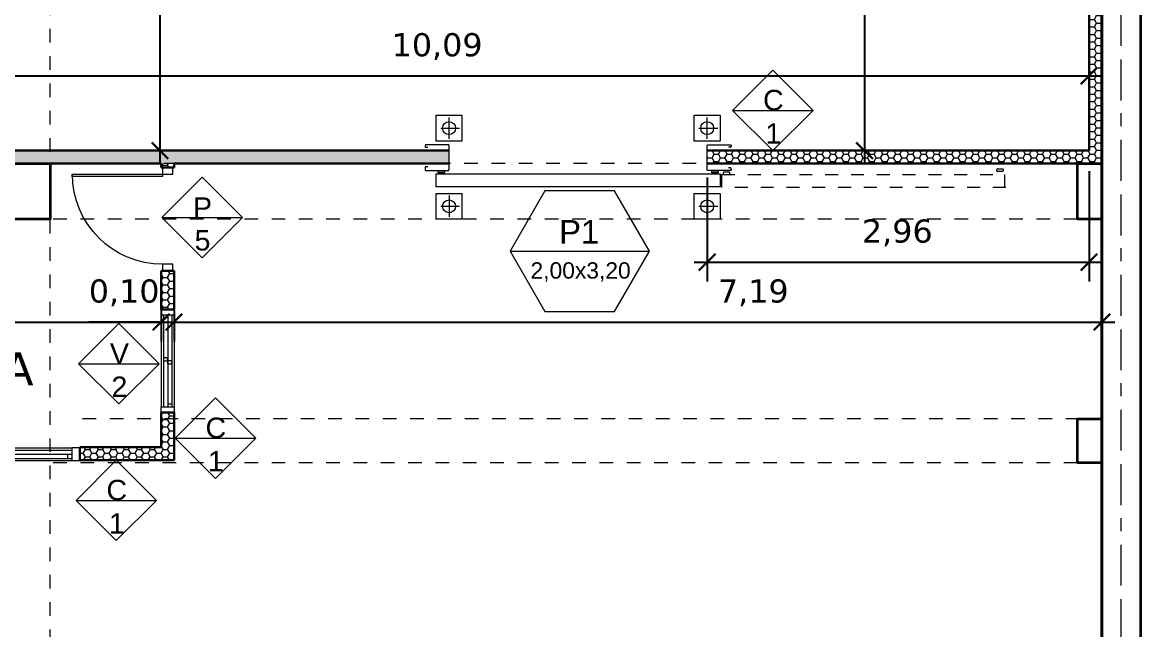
# Model space of a CAD drawing. Header units: metres. Extents: x -16.9 to 45.1, y -12.2 to 64.8.
# Drawn here: x 0.5 to 9.17, y 7.29 to 12.01 of the extents above; entities that cross this region are included whole.
import ezdxf

# ---------------------------------------------------------------- set-up
doc = ezdxf.new("R2010")
doc.units = ezdxf.units.M
doc.header["$LTSCALE"] = 0.508
doc.header["$PDMODE"] = 1
doc.header["$PDSIZE"] = -2
for name, pattern in [('STYLE_01', [0.41664, 0.20828, -0.20836]), ('STYLE_07', [1.875, 0.625, -0.20828, 0.625, -0.20836, 0.06943, -0.13893]), ('STYLE_11', [0.073819, 0.049213, -0.024606])]:
    doc.linetypes.add(name, pattern=pattern)
doc.layers.get('0').update_dxf_attribs({"lineweight": 18})
for name, color, linetype, lineweight in [('CARPINTERIA', 7, 'Continuous', 13), ('columnas HA', 7, 'Continuous', 35), ('Dimension', 7, 'Continuous', 5), ('Muro cont', 7, 'Continuous', 5), ('Muros', 7, 'Continuous', 35), ('None', 7, 'Continuous', 5), ('panel nuevo', 7, 'Continuous', 30), ('riel', 7, 'Continuous', 20), ('TEXTO', 7, 'Continuous', 18), ('TEXTOTERMINACIONES', 7, 'Continuous', 20)]:
    doc.layers.add(name, color=color, linetype=linetype, lineweight=lineweight)
doc.styles.add('Arial', font='arial.ttf')
doc.styles.add('Verdana', font='verdana.ttf')
doc.dimstyles.new('personal', dxfattribs={"dimtxt": 0.227376, "dimasz": 0.179989, "dimexe": 0.15, "dimexo": 0.159, "dimgap": 0.001, "dimtad": 1, "dimzin": 3, "dimtxsty": 'Arial', "dimblk": 'VW_SLASH', "dimcen": 0, "dimdle": 0.001, "dimazin": 0, "dimtfac": 0.8, "dimtix": 1, "dimtmove": 0, "dimatfit": 0, "dimldrblk": 'VW_CONCAVEFILLED', "dimfxl": 0, "dimfrac": 2, "dimtolj": 1, "dimtzin": 3, "dimarcsym": 0})
pattern_1 = [(0, (0.94279, 11.969912), (0.05022949, 0.029), [0.03348633, -0.06697266]), (120, (0.94279, 11.969912), (-0.05022949, 0.02900001), [0.03348633, -0.06697266]), (60, (0.976275, 12.027912), (6e-09, 0.05800002), [0.03348633, -0.06697266])]

# ---------------------------------------------------------------- blocks, each defined once
blk = doc.blocks.new('*D30')
at = {"layer": 'Defpoints', "color": 0, "lineweight": 0, "transparency": 16777216}
for p in [(0.72, 14.4084), (1.57, 14.4084), (1.75, 11.01)]:
    blk.add_point(p, dxfattribs=at)
at = {"layer": 'Dimension', "color": 0, "lineweight": -2, "transparency": 16777216}
for p, q in [((1.57, 14.5084), (1.57, 14.4084)), ((0.879, 14.4084), (1.72, 14.4084)), ((1.57, 14.4084), (1.57, 11.01)), ((1.591, 11.01), (1.42, 11.01)), ((1.57, 11.01), (1.57, 10.91))]:
    blk.add_line(p, q, dxfattribs=at)
at = {"layer": 'panel nuevo', "color": 0, "transparency": 16777216}
for points in [[(1.5064, 14.4721), (1.6336, 14.3448)], [(1.6336, 10.9464), (1.5064, 11.0736)]]:
    blk.add_lwpolyline(points, dxfattribs=at)
at = {"layer": 'Dimension', "color": 0, "transparency": 16777216, "insert": (1.2057, 12.3888), "char_height": 0.20505, "attachment_point": 1, "rotation": 90, "line_spacing_factor": 1.003239, "style": 'Verdana'}
blk.add_mtext('3,40', dxfattribs=at)
blk = doc.blocks.new('VW_CONCAVEFILLED')
at = {"linetype": 'ByBlock', "lineweight": 0}
blk.add_hatch(color=0, dxfattribs=at).paths.add_polyline_path([(-1.111, 0.298), (-1.079, 0.28), (-1.046, 0.263), (-1.013, 0.247), (-0.98, 0.231), (-0.947, 0.216), (-0.914, 0.201), (-0.88, 0.187), (-0.847, 0.173), (-0.813, 0.16), (-0.779, 0.147), (-0.745, 0.135), (-0.711, 0.123), (-0.677, 0.112), (-0.643, 0.101), (-0.608, 0.091), (-0.574, 0.082), (-0.539, 0.073), (-0.504, 0.064), (-0.469, 0.056), (-0.434, 0.049), (-0.398, 0.042), (-0.363, 0.035), (-0.327, 0.029), (-0.291, 0.024), (-0.255, 0.019), (-0.219, 0.015), (-0.183, 0.011), (-0.147, 0.008), (-0.11, 0.005), (-0.074, 0.003), (-0.037, 0.001), (0, 0), (-0.037, -0.001), (-0.074, -0.003), (-0.11, -0.005), (-0.147, -0.008), (-0.183, -0.011), (-0.219, -0.015), (-0.255, -0.019), (-0.291, -0.024), (-0.327, -0.029), (-0.363, -0.035), (-0.398, -0.042), (-0.434, -0.049), (-0.469, -0.056), (-0.504, -0.064), (-0.539, -0.073), (-0.574, -0.082), (-0.608, -0.091), (-0.643, -0.101), (-0.677, -0.112), (-0.711, -0.123), (-0.745, -0.135), (-0.779, -0.147), (-0.813, -0.16), (-0.847, -0.173), (-0.88, -0.187), (-0.914, -0.201), (-0.947, -0.216), (-0.98, -0.231), (-1.013, -0.247), (-1.046, -0.263), (-1.079, -0.28), (-1.111, -0.298), (-1.097, -0.282), (-1.085, -0.267), (-1.072, -0.25), (-1.061, -0.233), (-1.051, -0.215), (-1.041, -0.197), (-1.032, -0.179), (-1.024, -0.16), (-1.017, -0.141), (-1.011, -0.121), (-1.006, -0.101), (-1.001, -0.081), (-0.998, -0.061), (-0.996, -0.041), (-0.994, -0.02), (-0.994, 0), (-0.994, 0.02), (-0.996, 0.041), (-0.998, 0.061), (-1.001, 0.081), (-1.006, 0.101), (-1.011, 0.121), (-1.017, 0.141), (-1.024, 0.16), (-1.032, 0.179), (-1.041, 0.197), (-1.051, 0.215), (-1.061, 0.233), (-1.072, 0.25), (-1.085, 0.267), (-1.097, 0.282)])
at = {"layer": 'panel nuevo', "color": 0}
blk.add_lwpolyline([(-1.111, 0.298), (-1.079, 0.28), (-1.046, 0.263), (-1.013, 0.247), (-0.98, 0.231), (-0.947, 0.216), (-0.914, 0.201), (-0.88, 0.187), (-0.847, 0.173), (-0.813, 0.16), (-0.779, 0.147), (-0.745, 0.135), (-0.711, 0.123), (-0.677, 0.112), (-0.643, 0.101), (-0.608, 0.091), (-0.574, 0.082), (-0.539, 0.073), (-0.504, 0.064), (-0.469, 0.056), (-0.434, 0.049), (-0.398, 0.042), (-0.363, 0.035), (-0.327, 0.029), (-0.291, 0.024), (-0.255, 0.019), (-0.219, 0.015), (-0.183, 0.011), (-0.147, 0.008), (-0.11, 0.005), (-0.074, 0.003), (-0.037, 0.001), (0, 0), (-0.037, -0.001), (-0.074, -0.003), (-0.11, -0.005), (-0.147, -0.008), (-0.183, -0.011), (-0.219, -0.015), (-0.255, -0.019), (-0.291, -0.024), (-0.327, -0.029), (-0.363, -0.035), (-0.398, -0.042), (-0.434, -0.049), (-0.469, -0.056), (-0.504, -0.064), (-0.539, -0.073), (-0.574, -0.082), (-0.608, -0.091), (-0.643, -0.101), (-0.677, -0.112), (-0.711, -0.123), (-0.745, -0.135), (-0.779, -0.147), (-0.813, -0.16), (-0.847, -0.173), (-0.88, -0.187), (-0.914, -0.201), (-0.947, -0.216), (-0.98, -0.231), (-1.013, -0.247), (-1.046, -0.263), (-1.079, -0.28), (-1.111, -0.298), (-1.097, -0.282), (-1.085, -0.267), (-1.072, -0.25), (-1.061, -0.233), (-1.051, -0.215), (-1.041, -0.197), (-1.032, -0.179), (-1.024, -0.16), (-1.017, -0.141), (-1.011, -0.121), (-1.006, -0.101), (-1.001, -0.081), (-0.998, -0.061), (-0.996, -0.041), (-0.994, -0.02), (-0.994, 0), (-0.994, 0.02), (-0.996, 0.041), (-0.998, 0.061), (-1.001, 0.081), (-1.006, 0.101), (-1.011, 0.121), (-1.017, 0.141), (-1.024, 0.16), (-1.032, 0.179), (-1.041, 0.197), (-1.051, 0.215), (-1.061, 0.233), (-1.072, 0.25), (-1.085, 0.267), (-1.097, 0.282)], close=True, dxfattribs=at)
blk = doc.blocks.new('VW_SLASH')
at = {"color": 0, "linetype": 'ByBlock', "lineweight": -2}
blk.add_line((0, 0), (-1, 0), dxfattribs=at)
at = {"layer": 'panel nuevo', "color": 0}
blk.add_lwpolyline([(0.354, 0.354), (-0.354, -0.354)], dxfattribs=at)
blk = doc.blocks.new('*D187')
at = {"layer": 'Defpoints', "color": 0, "lineweight": 0, "transparency": 16777216}
for p in [(6.56, 22.92), (7.03, 22.92), (7.48, 11.01)]:
    blk.add_point(p, dxfattribs=at)
at = {"layer": 'Dimension', "color": 0, "lineweight": -2, "transparency": 16777216}
for p, q in [((7.03, 23.02), (7.03, 22.92)), ((6.719, 22.92), (7.18, 22.92)), ((7.03, 22.92), (7.03, 11.01)), ((7.321, 11.01), (6.88, 11.01)), ((7.03, 11.01), (7.03, 10.91))]:
    blk.add_line(p, q, dxfattribs=at)
at = {"layer": 'panel nuevo', "color": 0, "transparency": 16777216}
for points in [[(6.9664, 22.9836), (7.0936, 22.8564)], [(7.0936, 10.9464), (6.9664, 11.0736)]]:
    blk.add_lwpolyline(points, dxfattribs=at)
at = {"layer": 'Dimension', "color": 0, "transparency": 16777216, "insert": (6.6987, 16.6061), "char_height": 0.17942, "attachment_point": 1, "rotation": 90, "line_spacing_factor": 1.003239, "style": 'Verdana'}
blk.add_mtext('11,91', dxfattribs=at)
blk = doc.blocks.new('*D196')
at = {"layer": 'Defpoints', "color": 0, "lineweight": 0, "transparency": 16777216}
for p in [(1.58, 9.9287), (1.68, 9.9287), (1.58, 9.68)]:
    blk.add_point(p, dxfattribs=at)
at = {"layer": 'Dimension', "color": 0, "lineweight": -2, "transparency": 16777216}
for p, q in [((1.58, 9.7697), (1.58, 9.53)), ((1.68, 9.7697), (1.68, 9.53)), ((1.58, 9.68), (1.0192, 9.68)), ((1.48, 9.68), (1.58, 9.68)), ((1.58, 9.68), (1.68, 9.68)), ((1.68, 9.68), (1.78, 9.68))]:
    blk.add_line(p, q, dxfattribs=at)
at = {"layer": 'panel nuevo', "color": 0, "transparency": 16777216}
for points in [[(1.5164, 9.6164), (1.6436, 9.7436)], [(1.7436, 9.7436), (1.6164, 9.6164)]]:
    blk.add_lwpolyline(points, dxfattribs=at)
at = {"layer": 'Dimension', "color": 0, "transparency": 16777216, "insert": (1.0192, 10.0113), "char_height": 0.17942, "attachment_point": 1, "line_spacing_factor": 1.003239, "style": 'Verdana'}
blk.add_mtext('0,10', dxfattribs=at)
blk = doc.blocks.new('*D197')
at = {"layer": 'Defpoints', "color": 0, "lineweight": 0, "transparency": 16777216}
for p in [(1.68, 9.9287), (1.68, 9.68), (8.87, 9.42)]:
    blk.add_point(p, dxfattribs=at)
at = {"layer": 'Dimension', "color": 0, "lineweight": -2, "transparency": 16777216}
for p, q in [((8.87, 9.579), (8.87, 9.83)), ((1.68, 9.7697), (1.68, 9.53)), ((1.58, 9.68), (1.68, 9.68)), ((1.68, 9.68), (8.87, 9.68)), ((8.87, 9.68), (8.97, 9.68))]:
    blk.add_line(p, q, dxfattribs=at)
at = {"layer": 'panel nuevo', "color": 0, "transparency": 16777216}
for points in [[(1.6164, 9.6164), (1.7436, 9.7436)], [(8.9336, 9.7436), (8.8064, 9.6164)]]:
    blk.add_lwpolyline(points, dxfattribs=at)
at = {"layer": 'Dimension', "color": 0, "transparency": 16777216, "insert": (5.8946, 10.0113), "char_height": 0.17942, "attachment_point": 1, "line_spacing_factor": 1.003239, "style": 'Verdana'}
blk.add_mtext('7,19', dxfattribs=at)
blk = doc.blocks.new('VE80')
at = {"layer": 'CARPINTERIA', "color": 0}
for p, q in [((-0.3545, 0.05), (0.3566, 0.05)), ((-0.3545, 0.0325), (0.3566, 0.0325)), ((-0.3322, -0.0008), (-0.3322, 0.0325)), ((0.3325, 0.0008), (0.3325, -0.0325)), ((-0.3545, -0.0008), (0.3566, -0.0008)), ((-0.3545, -0.0328), (0.3563, -0.0328)), ((-0.3545, -0.05), (0.3566, -0.05))]:
    blk.add_line(p, q, dxfattribs=at)
at = {"layer": 'CARPINTERIA', "color": 0, "flags": 128}
for points in [[(-0.3545, 0.05), (-0.3989, 0.05), (-0.3989, -0.05), (-0.3545, -0.05)], [(-0.0221, 0.0328), (0.0001, 0.0328), (0.0001, 0), (-0.0221, 0)], [(0.0001, 0), (0.0223, 0), (0.0223, -0.0328), (0.0001, -0.0328)], [(0.4011, 0.05), (0.3566, 0.05), (0.3566, -0.05), (0.4011, -0.05)]]:
    blk.add_lwpolyline(points, close=True, dxfattribs=at)
blk = doc.blocks.new('P 0.80 (0.10)')
at = {"layer": 'CARPINTERIA', "color": 0, "flags": 128}
for points in [[(-0.33, 0.739), (-0.35, 0.739), (-0.35, 0.04), (-0.33, 0.04)], [(-0.4, 0.0395), (-0.35, 0.0395), (-0.35, -0.0405), (-0.4, -0.0405)], [(0.35, 0.0395), (0.4, 0.0395), (0.4, -0.0405), (0.35, -0.0405)]]:
    blk.add_lwpolyline(points, close=True, dxfattribs=at)
at = {"layer": 'CARPINTERIA', "color": 0}
blk.add_arc((-0.35, 0.038), 0.7, 0, 90, dxfattribs=at)
blk = doc.blocks.new('V 1.50')
at = {"layer": 'CARPINTERIA', "color": 0}
for p, q in [((-0.6861, 0.0291), (0.6889, 0.0291)), ((-0.6852, 0.0466), (0.6889, 0.0466)), ((-0.6549, -0.0042), (-0.6549, 0.0291)), ((-0.6861, -0.0042), (0.6889, -0.0042)), ((-0.6861, -0.0362), (0.6889, -0.0362)), ((-0.6852, -0.0534), (0.6889, -0.0534)), ((0.6549, -0.0026), (0.6549, -0.0359))]:
    blk.add_line(p, q, dxfattribs=at)
at = {"layer": 'CARPINTERIA', "color": 0, "flags": 128}
for points in [[(-0.6861, 0.0466), (-0.7486, 0.0466), (-0.7486, -0.0534), (-0.6861, -0.0534)], [(-0.0313, 0.0294), (0, 0.0294), (0, -0.0034), (-0.0313, -0.0034)], [(0.7514, 0.0466), (0.6889, 0.0466), (0.6889, -0.0534), (0.7514, -0.0534)], [(0, -0.0034), (0.0313, -0.0034), (0.0313, -0.0362), (0, -0.0362)]]:
    blk.add_lwpolyline(points, close=True, dxfattribs=at)
blk = doc.blocks.new('*D203')
at = {"layer": 'Defpoints', "color": 0, "lineweight": 0, "transparency": 16777216}
for p in [(8.77, 11.86), (-1.32, 11.59), (-1.32, 11.01)]:
    blk.add_point(p, dxfattribs=at)
at = {"layer": 'Dimension', "color": 0, "lineweight": -2, "transparency": 16777216}
for p, q in [((-1.32, 11.169), (-1.32, 11.74)), ((8.77, 11.701), (8.77, 11.44)), ((-1.42, 11.59), (-1.32, 11.59)), ((-1.32, 11.59), (8.77, 11.59)), ((8.77, 11.59), (8.87, 11.59))]:
    blk.add_line(p, q, dxfattribs=at)
at = {"layer": 'panel nuevo', "color": 0, "transparency": 16777216}
for points in [[(-1.3836, 11.5264), (-1.2564, 11.6536)], [(8.8336, 11.6536), (8.7064, 11.5264)]]:
    blk.add_lwpolyline(points, dxfattribs=at)
at = {"layer": 'Dimension', "color": 0, "transparency": 16777216, "insert": (3.3661, 11.9213), "char_height": 0.17942, "attachment_point": 1, "line_spacing_factor": 1.003239, "style": 'Verdana'}
blk.add_mtext('10,09', dxfattribs=at)
blk = doc.blocks.new('*D204')
at = {"layer": 'Defpoints', "color": 0, "lineweight": 0, "transparency": 16777216}
for p in [(-1.32, 10.415), (1.58, 9.795), (-1.32, 9.68)]:
    blk.add_point(p, dxfattribs=at)
at = {"layer": 'Dimension', "color": 0, "lineweight": -2, "transparency": 16777216}
for p, q in [((-1.32, 10.256), (-1.32, 9.53)), ((-1.42, 9.68), (-1.32, 9.68)), ((-1.32, 9.68), (1.58, 9.68)), ((1.58, 9.68), (1.68, 9.68)), ((1.58, 9.636), (1.58, 9.53))]:
    blk.add_line(p, q, dxfattribs=at)
at = {"layer": 'panel nuevo', "color": 0, "transparency": 16777216}
for points in [[(-1.3836, 9.6164), (-1.2564, 9.7436)], [(1.6436, 9.7436), (1.5164, 9.6164)]]:
    blk.add_lwpolyline(points, dxfattribs=at)
at = {"layer": 'Dimension', "color": 0, "transparency": 16777216, "insert": (-0.1504, 10.0113), "char_height": 0.17942, "attachment_point": 1, "line_spacing_factor": 1.003239, "style": 'Verdana'}
blk.add_mtext('2,90', dxfattribs=at)
blk = doc.blocks.new('Group-38')
at = {"color": 0, "linetype": 'STYLE_11', "lineweight": 18}
for p, q in [((5.936, 10.8393), (5.936, 10.8304)), ((5.981, 10.8442), (5.941, 10.8443)), ((5.986, 10.8303), (5.986, 10.8392)), ((8.0559, 10.8541), (8.0559, 10.863)), ((8.0609, 10.868), (8.1009, 10.868)), ((8.1009, 10.8491), (8.0609, 10.8491)), ((8.1059, 10.863), (8.1059, 10.8541)), ((5.9257, 10.7253), (5.9258, 10.8254)), ((5.9258, 10.8254), (8.1258, 10.8254)), ((5.941, 10.8254), (5.981, 10.8253)), ((8.1159, 10.8241), (8.1158, 10.724)), ((8.1257, 10.7253), (5.9257, 10.7253))]:
    blk.add_line(p, q, dxfattribs=at)
for centre, start, end in [((5.941, 10.8393), 89.95007, 179.95007), ((5.981, 10.8392), 359.95007, 89.95007), ((8.0609, 10.863), 89.95007, 179.95007), ((8.0609, 10.8541), 179.95007, 269.95007), ((8.1009, 10.863), 359.95007, 89.95007), ((8.1009, 10.8541), 269.95007, 359.95007), ((5.941, 10.8304), 179.95007, 269.95007), ((5.981, 10.8303), 269.95007, 359.95007)]:
    blk.add_arc(centre, 0.005, start, end, dxfattribs=at)
at = {"layer": 'CARPINTERIA', "color": 0, "linetype": 'Continuous'}
for p, q in [((3.6256, 11.0507), (3.6256, 11.0407)), ((5.9964, 11.0507), (5.9964, 11.0407)), ((5.9964, 10.861), (5.9964, 10.871))]:
    blk.add_line(p, q, dxfattribs=at)
at = {"layer": 'CARPINTERIA', "color": 0}
for p, q in [((3.6306, 11.0357), (3.6456, 11.0357)), ((5.9914, 11.0357), (5.9764, 11.0357)), ((3.6257, 10.8807), (3.6257, 10.8607)), ((3.6457, 10.8857), (3.6307, 10.8857)), ((5.9914, 10.876), (5.9764, 10.8759))]:
    blk.add_line(p, q, dxfattribs=at)
at = {"layer": 'CARPINTERIA', "color": 0, "flags": 128}
for points in [[(3.6307, 11.0558), (3.6306, 11.0558), (3.6305, 11.0558), (3.6304, 11.0558), (3.6302, 11.0558), (3.6301, 11.0558), (3.63, 11.0557), (3.6299, 11.0557), (3.6297, 11.0557), (3.6296, 11.0556), (3.6295, 11.0556), (3.6294, 11.0556), (3.6293, 11.0555), (3.6292, 11.0555), (3.629, 11.0554), (3.6289, 11.0554), (3.6288, 11.0553), (3.6287, 11.0552), (3.6286, 11.0552), (3.6285, 11.0551), (3.6284, 11.055), (3.6283, 11.0549), (3.6281, 11.0549), (3.628, 11.0548), (3.6279, 11.0547), (3.6278, 11.0546), (3.6277, 11.0545), (3.6276, 11.0544), (3.6275, 11.0543), (3.6275, 11.0542), (3.6274, 11.0541), (3.6273, 11.054), (3.6272, 11.0539), (3.6271, 11.0537), (3.627, 11.0536), (3.6269, 11.0535), (3.6269, 11.0534), (3.6268, 11.0532), (3.6267, 11.0531), (3.6266, 11.053), (3.6266, 11.0528), (3.6265, 11.0527), (3.6264, 11.0526), (3.6264, 11.0524), (3.6263, 11.0523), (3.6263, 11.0521), (3.6262, 11.052), (3.6261, 11.0518), (3.6261, 11.0517), (3.6261, 11.0515), (3.626, 11.0514), (3.626, 11.0512), (3.6259, 11.0511), (3.6259, 11.0509), (3.6259, 11.0508), (3.6258, 11.0506), (3.6258, 11.0504), (3.6258, 11.0503), (3.6258, 11.0501), (3.6258, 11.05), (3.6257, 11.0498), (3.6257, 11.0496), (3.6257, 11.0495), (3.6257, 11.0493), (3.6257, 11.0491)], [(3.6257, 10.8625), (3.6257, 10.8623), (3.6257, 10.8621), (3.6257, 10.862), (3.6257, 10.8618), (3.6258, 10.8617), (3.6258, 10.8615), (3.6258, 10.8613), (3.6258, 10.8612), (3.6258, 10.861), (3.6259, 10.8609), (3.6259, 10.8607), (3.6259, 10.8605), (3.626, 10.8604), (3.626, 10.8602), (3.6261, 10.8601), (3.6261, 10.8599), (3.6261, 10.8598), (3.6262, 10.8596), (3.6263, 10.8595), (3.6263, 10.8593), (3.6264, 10.8592), (3.6264, 10.859), (3.6265, 10.8589), (3.6266, 10.8588), (3.6266, 10.8586), (3.6267, 10.8585), (3.6268, 10.8584), (3.6269, 10.8582), (3.6269, 10.8581), (3.627, 10.858), (3.6271, 10.8579), (3.6272, 10.8578), (3.6273, 10.8576), (3.6274, 10.8575), (3.6275, 10.8574), (3.6275, 10.8573), (3.6276, 10.8572), (3.6277, 10.8571), (3.6278, 10.857), (3.6279, 10.8569), (3.628, 10.8568), (3.6281, 10.8568), (3.6283, 10.8567), (3.6284, 10.8566), (3.6285, 10.8565), (3.6286, 10.8564), (3.6287, 10.8564), (3.6288, 10.8563), (3.6289, 10.8563), (3.629, 10.8562), (3.6292, 10.8561), (3.6293, 10.8561), (3.6294, 10.856), (3.6295, 10.856), (3.6296, 10.856), (3.6297, 10.8559), (3.6299, 10.8559), (3.63, 10.8559), (3.6301, 10.8559), (3.6302, 10.8558), (3.6304, 10.8558), (3.6305, 10.8558), (3.6306, 10.8558), (3.6307, 10.8558), (3.8057, 10.8558), (3.8058, 10.8558), (3.8059, 10.8558), (3.806, 10.8558), (3.8061, 10.8558), (3.8063, 10.8559), (3.8064, 10.8559), (3.8065, 10.8559), (3.8066, 10.8559), (3.8068, 10.856), (3.8069, 10.856), (3.807, 10.856), (3.8071, 10.8561), (3.8072, 10.8561), (3.8073, 10.8562), (3.8075, 10.8563), (3.8076, 10.8563), (3.8077, 10.8564), (3.8078, 10.8564), (3.8079, 10.8565), (3.808, 10.8566), (3.8081, 10.8567), (3.8082, 10.8568), (3.8083, 10.8568), (3.8084, 10.8569), (3.8085, 10.857), (3.8086, 10.8571), (3.8087, 10.8572), (3.8088, 10.8573), (3.8089, 10.8574), (3.809, 10.8575), (3.8091, 10.8576), (3.8092, 10.8578), (3.8093, 10.8579), (3.8094, 10.858), (3.8094, 10.8581), (3.8095, 10.8582), (3.8096, 10.8584), (3.8097, 10.8585), (3.8097, 10.8586), (3.8098, 10.8588), (3.8099, 10.8589), (3.8099, 10.859), (3.81, 10.8592), (3.8101, 10.8593), (3.8101, 10.8595), (3.8102, 10.8596), (3.8102, 10.8598), (3.8103, 10.8599), (3.8103, 10.8601), (3.8104, 10.8602), (3.8104, 10.8604), (3.8104, 10.8605), (3.8105, 10.8607), (3.8105, 10.8609), (3.8105, 10.861), (3.8106, 10.8612), (3.8106, 10.8613), (3.8106, 10.8615), (3.8106, 10.8617), (3.8106, 10.8618), (3.8106, 10.862), (3.8107, 10.8621), (3.8107, 10.8623), (3.8107, 10.8625), (3.8107, 11.0491), (3.8107, 11.0493), (3.8107, 11.0495), (3.8106, 11.0496), (3.8106, 11.0498), (3.8106, 11.05), (3.8106, 11.0501), (3.8106, 11.0503), (3.8106, 11.0504), (3.8105, 11.0506), (3.8105, 11.0508), (3.8105, 11.0509), (3.8104, 11.0511), (3.8104, 11.0512), (3.8104, 11.0514), (3.8103, 11.0515), (3.8103, 11.0517), (3.8102, 11.0518), (3.8102, 11.052), (3.8101, 11.0521), (3.8101, 11.0523), (3.81, 11.0524), (3.8099, 11.0526), (3.8099, 11.0527), (3.8098, 11.0528), (3.8097, 11.053), (3.8097, 11.0531), (3.8096, 11.0532), (3.8095, 11.0534), (3.8094, 11.0535), (3.8094, 11.0536), (3.8093, 11.0537), (3.8092, 11.0539), (3.8091, 11.054), (3.809, 11.0541), (3.8089, 11.0542), (3.8088, 11.0543), (3.8087, 11.0544), (3.8086, 11.0545), (3.8085, 11.0546), (3.8084, 11.0547), (3.8083, 11.0548), (3.8082, 11.0549), (3.8081, 11.0549), (3.808, 11.055), (3.8079, 11.0551), (3.8078, 11.0552), (3.8077, 11.0552), (3.8076, 11.0553), (3.8075, 11.0554), (3.8073, 11.0554), (3.8072, 11.0555), (3.8071, 11.0555), (3.807, 11.0556), (3.8069, 11.0556), (3.8068, 11.0556), (3.8066, 11.0557), (3.8065, 11.0557), (3.8064, 11.0557), (3.8063, 11.0558), (3.8061, 11.0558), (3.806, 11.0558), (3.8059, 11.0558), (3.8058, 11.0558), (3.8057, 11.0558), (3.6307, 11.0558)], [(5.9963, 10.8625), (5.9963, 10.8623), (5.9963, 10.8621), (5.9963, 10.862), (5.9963, 10.8618), (5.9963, 10.8617), (5.9962, 10.8615), (5.9962, 10.8613), (5.9962, 10.8612), (5.9962, 10.861), (5.9961, 10.8609), (5.9961, 10.8607), (5.9961, 10.8605), (5.996, 10.8604), (5.996, 10.8602), (5.996, 10.8601), (5.9959, 10.8599), (5.9959, 10.8598), (5.9958, 10.8596), (5.9958, 10.8595), (5.9957, 10.8593), (5.9956, 10.8592), (5.9956, 10.859), (5.9955, 10.8589), (5.9955, 10.8588), (5.9954, 10.8586), (5.9953, 10.8585), (5.9952, 10.8584), (5.9952, 10.8582), (5.9951, 10.8581), (5.995, 10.858), (5.9949, 10.8579), (5.9948, 10.8578), (5.9947, 10.8576), (5.9947, 10.8575), (5.9946, 10.8574), (5.9945, 10.8573), (5.9944, 10.8572), (5.9943, 10.8571), (5.9942, 10.857), (5.9941, 10.8569), (5.994, 10.8568), (5.9939, 10.8568), (5.9938, 10.8567), (5.9936, 10.8566), (5.9935, 10.8565), (5.9934, 10.8564), (5.9933, 10.8564), (5.9932, 10.8563), (5.9931, 10.8563), (5.993, 10.8562), (5.9929, 10.8561), (5.9927, 10.8561), (5.9926, 10.856), (5.9925, 10.856), (5.9924, 10.856), (5.9923, 10.8559), (5.9921, 10.8559), (5.992, 10.8559), (5.9919, 10.8559), (5.9918, 10.8558), (5.9917, 10.8558), (5.9915, 10.8558), (5.9914, 10.8558), (5.9913, 10.8558), (5.8164, 10.8558), (5.8162, 10.8558), (5.8161, 10.8558), (5.816, 10.8558), (5.8159, 10.8558), (5.8157, 10.8559), (5.8156, 10.8559), (5.8155, 10.8559), (5.8154, 10.8559), (5.8153, 10.856), (5.8151, 10.856), (5.815, 10.856), (5.8149, 10.8561), (5.8148, 10.8561), (5.8147, 10.8562), (5.8146, 10.8563), (5.8144, 10.8563), (5.8143, 10.8564), (5.8142, 10.8564), (5.8141, 10.8565), (5.814, 10.8566), (5.8139, 10.8567), (5.8138, 10.8568), (5.8137, 10.8568), (5.8136, 10.8569), (5.8135, 10.857), (5.8134, 10.8571), (5.8133, 10.8572), (5.8132, 10.8573), (5.8131, 10.8574), (5.813, 10.8575), (5.8129, 10.8576), (5.8128, 10.8578), (5.8127, 10.8579), (5.8126, 10.858), (5.8126, 10.8581), (5.8125, 10.8582), (5.8124, 10.8584), (5.8123, 10.8585), (5.8123, 10.8586), (5.8122, 10.8588), (5.8121, 10.8589), (5.8121, 10.859), (5.812, 10.8592), (5.8119, 10.8593), (5.8119, 10.8595), (5.8118, 10.8596), (5.8118, 10.8598), (5.8117, 10.8599), (5.8117, 10.8601), (5.8116, 10.8602), (5.8116, 10.8604), (5.8116, 10.8605), (5.8115, 10.8607), (5.8115, 10.8609), (5.8115, 10.861), (5.8114, 10.8612), (5.8114, 10.8613), (5.8114, 10.8615), (5.8114, 10.8617), (5.8114, 10.8618), (5.8114, 10.862), (5.8114, 10.8621), (5.8114, 10.8623), (5.8114, 10.8625), (5.8114, 11.0491), (5.8114, 11.0493), (5.8114, 11.0495), (5.8114, 11.0496), (5.8114, 11.0498), (5.8114, 11.05), (5.8114, 11.0501), (5.8114, 11.0503), (5.8114, 11.0504), (5.8115, 11.0506), (5.8115, 11.0508), (5.8115, 11.0509), (5.8116, 11.0511), (5.8116, 11.0512), (5.8116, 11.0514), (5.8117, 11.0515), (5.8117, 11.0517), (5.8118, 11.0518), (5.8118, 11.052), (5.8119, 11.0521), (5.8119, 11.0523), (5.812, 11.0524), (5.8121, 11.0526), (5.8121, 11.0527), (5.8122, 11.0528), (5.8123, 11.053), (5.8123, 11.0531), (5.8124, 11.0532), (5.8125, 11.0534), (5.8126, 11.0535), (5.8126, 11.0536), (5.8127, 11.0537), (5.8128, 11.0539), (5.8129, 11.054), (5.813, 11.0541), (5.8131, 11.0542), (5.8132, 11.0543), (5.8133, 11.0544), (5.8134, 11.0545), (5.8135, 11.0546), (5.8136, 11.0547), (5.8137, 11.0548), (5.8138, 11.0549), (5.8139, 11.0549), (5.814, 11.055), (5.8141, 11.0551), (5.8142, 11.0552), (5.8143, 11.0552), (5.8144, 11.0553), (5.8146, 11.0554), (5.8147, 11.0554), (5.8148, 11.0555), (5.8149, 11.0555), (5.815, 11.0556), (5.8151, 11.0556), (5.8153, 11.0556), (5.8154, 11.0557), (5.8155, 11.0557), (5.8156, 11.0557), (5.8157, 11.0558), (5.8159, 11.0558), (5.816, 11.0558), (5.8161, 11.0558), (5.8162, 11.0558), (5.8164, 11.0558), (5.9913, 11.0558)], [(5.9913, 11.0558), (5.9914, 11.0558), (5.9915, 11.0558), (5.9917, 11.0558), (5.9918, 11.0558), (5.9919, 11.0558), (5.992, 11.0557), (5.9921, 11.0557), (5.9923, 11.0557), (5.9924, 11.0556), (5.9925, 11.0556), (5.9926, 11.0556), (5.9927, 11.0555), (5.9929, 11.0555), (5.993, 11.0554), (5.9931, 11.0554), (5.9932, 11.0553), (5.9933, 11.0552), (5.9934, 11.0552), (5.9935, 11.0551), (5.9936, 11.055), (5.9938, 11.0549), (5.9939, 11.0549), (5.994, 11.0548), (5.9941, 11.0547), (5.9942, 11.0546), (5.9943, 11.0545), (5.9944, 11.0544), (5.9945, 11.0543), (5.9946, 11.0542), (5.9947, 11.0541), (5.9947, 11.054), (5.9948, 11.0539), (5.9949, 11.0537), (5.995, 11.0536), (5.9951, 11.0535), (5.9952, 11.0534), (5.9952, 11.0532), (5.9953, 11.0531), (5.9954, 11.053), (5.9955, 11.0528), (5.9955, 11.0527), (5.9956, 11.0526), (5.9956, 11.0524), (5.9957, 11.0523), (5.9958, 11.0521), (5.9958, 11.052), (5.9959, 11.0518), (5.9959, 11.0517), (5.996, 11.0515), (5.996, 11.0514), (5.996, 11.0512), (5.9961, 11.0511), (5.9961, 11.0509), (5.9961, 11.0508), (5.9962, 11.0506), (5.9962, 11.0504), (5.9962, 11.0503), (5.9962, 11.0501), (5.9963, 11.05), (5.9963, 11.0498), (5.9963, 11.0496), (5.9963, 11.0495), (5.9963, 11.0493), (5.9963, 11.0491)]]:
    blk.add_lwpolyline(points, dxfattribs=at)
for points in [[(3.7258, 10.8493, -0.414214), (3.7308, 10.8543), (3.7708, 10.8543, -0.414214), (3.7758, 10.8493), (3.7758, 10.8429, -0.414214), (3.7708, 10.8379), (3.7308, 10.8379, -0.414214), (3.7258, 10.8429)], [(5.8462, 10.8493, -0.414214), (5.8512, 10.8543), (5.8912, 10.8543, -0.414214), (5.8962, 10.8493), (5.8962, 10.8429, -0.414214), (5.8912, 10.8379), (5.8512, 10.8379, -0.414214), (5.8462, 10.8429)]]:
    blk.add_lwpolyline(points, format="xyb", close=True, dxfattribs=at)
at = {"layer": 'CARPINTERIA', "color": 0}
blk.add_lwpolyline([(3.7114, 10.83), (5.9114, 10.83), (5.9114, 10.73), (3.7114, 10.73)], close=True, dxfattribs=at)
for centre, start, end in [((3.6306, 11.0407), 180.04993, 270.04993), ((5.9914, 11.0407), 269.95007, 359.95007), ((3.6307, 10.8807), 90.04993, 180.04993), ((5.9914, 10.871), 0.04993, 90.04993)]:
    blk.add_arc(centre, 0.005, start, end, dxfattribs=at)
blk = doc.blocks.new('Group-39')
at = {"layer": 'riel', "color": 0}
for p, q in [((3.811, 10.6615), (3.811, 10.4965)), ((3.7474, 10.5785), (3.8924, 10.5785))]:
    blk.add_line(p, q, dxfattribs=at)
blk.add_lwpolyline([(3.711, 10.6785), (3.911, 10.6785), (3.911, 10.4785), (3.711, 10.4785)], close=True, dxfattribs=at)
blk.add_circle((3.811, 10.5785), 0.05, dxfattribs=at)
blk = doc.blocks.new('Group-40')
at = {"layer": 'riel', "color": 0}
for p, q in [((5.811, 10.6615), (5.811, 10.4965)), ((5.7474, 10.5785), (5.8924, 10.5785))]:
    blk.add_line(p, q, dxfattribs=at)
blk.add_lwpolyline([(5.711, 10.6785), (5.911, 10.6785), (5.911, 10.4785), (5.711, 10.4785)], close=True, dxfattribs=at)
blk.add_circle((5.811, 10.5785), 0.05, dxfattribs=at)
blk = doc.blocks.new('Group-41')
at = {"layer": 'riel', "color": 0}
for p, q in [((3.811, 11.1013), (3.811, 11.2663)), ((3.7474, 11.1843), (3.8924, 11.1843))]:
    blk.add_line(p, q, dxfattribs=at)
blk.add_lwpolyline([(3.711, 11.2843), (3.911, 11.2843), (3.911, 11.0843), (3.711, 11.0843)], close=True, dxfattribs=at)
blk.add_circle((3.811, 11.1843), 0.05, dxfattribs=at)
blk = doc.blocks.new('Group-42')
at = {"layer": 'riel', "color": 0}
for p, q in [((5.811, 11.1013), (5.811, 11.2663)), ((5.7474, 11.1843), (5.8924, 11.1843))]:
    blk.add_line(p, q, dxfattribs=at)
blk.add_lwpolyline([(5.711, 11.2843), (5.911, 11.2843), (5.911, 11.0843), (5.711, 11.0843)], close=True, dxfattribs=at)
blk.add_circle((5.811, 11.1843), 0.05, dxfattribs=at)
blk = doc.blocks.new('Group-43')
at = {"layer": 'TEXTOTERMINACIONES', "color": 0}
blk.add_lwpolyline([(4.2832, 10.2304), (4.5532, 9.7627), (5.0932, 9.7627), (5.3632, 10.2304), (5.0932, 10.698), (4.5532, 10.698)], close=True, dxfattribs=at)
blk = doc.blocks.new('Group-44')
at = {"layer": 'TEXTOTERMINACIONES', "color": 0}
blk.add_line((4.2832, 10.2304), (5.3628, 10.2304), dxfattribs=at)
at = {"layer": 'Muro cont', "color": 0}
blk.add_blockref('Group-38', (0, 0), dxfattribs=at)
at = {"layer": 'None', "color": 0}
for name in ['Group-41', 'Group-42', 'Group-39', 'Group-40']:
    blk.add_blockref(name, (0, 0), dxfattribs=at)
at = {"layer": 'TEXTOTERMINACIONES', "color": 0}
blk.add_blockref('Group-43', (0, 0), dxfattribs=at)
at = {"layer": 'TEXTOTERMINACIONES', "color": 0, "attachment_point": 8, "line_spacing_factor": 0.96736, "style": 'Arial'}
for s, insert, char_height in [('P1', (4.8191, 10.2898), 0.1819), ('2,00x3,20', (4.8303, 9.994), 0.1265)]:
    blk.add_mtext(s, dxfattribs=dict(at, insert=insert, char_height=char_height))
blk = doc.blocks.new('*D248')
at = {"layer": 'Defpoints', "color": 0, "lineweight": 0, "transparency": 16777216}
for p in [(8.77, 11.01), (5.8114, 10.96), (5.8114, 10.145)]:
    blk.add_point(p, dxfattribs=at)
at = {"layer": 'Dimension', "color": 0, "lineweight": -2, "transparency": 16777216}
for p, q in [((8.77, 10.851), (8.77, 9.995)), ((5.8114, 10.801), (5.8114, 9.995)), ((5.7114, 10.145), (5.8114, 10.145)), ((5.8114, 10.145), (8.77, 10.145)), ((8.77, 10.145), (8.87, 10.145))]:
    blk.add_line(p, q, dxfattribs=at)
at = {"layer": 'panel nuevo', "color": 0, "transparency": 16777216}
for points in [[(5.7477, 10.0814), (5.875, 10.2086)], [(8.8336, 10.2086), (8.7064, 10.0814)]]:
    blk.add_lwpolyline(points, dxfattribs=at)
at = {"layer": 'Dimension', "color": 0, "transparency": 16777216, "insert": (7.0103, 10.4763), "char_height": 0.17942, "attachment_point": 1, "line_spacing_factor": 1.003239, "style": 'Verdana'}
blk.add_mtext('2,96', dxfattribs=at)

msp = doc.modelspace()

# ---------------------------------------------------------------- hatches: boundary and pattern name
at = {"layer": 'panel nuevo', "linetype": 'Continuous', "lineweight": 9}
h = msp.add_hatch(dxfattribs=at)
h.set_pattern_fill('HONEY', style=0, pattern_type=2)
h.set_pattern_definition(pattern_1)
h.paths.add_polyline_path([(8.77, 12.3892), (8.87, 12.4892), (8.87, 11.01), (8.77, 11.01)])
h = msp.add_hatch(dxfattribs=at)
h.set_pattern_fill('HONEY', style=0, pattern_type=2)
h.set_pattern_definition(pattern_1)
h.paths.add_polyline_path([(3.8107, 11.01), (3.8107, 10.91), (-1.32, 10.91), (-1.32, 11.01)])
h = msp.add_hatch(dxfattribs=at)
h.set_pattern_fill('HONEY', style=0, pattern_type=2)
h.set_pattern_definition(pattern_1)
h.paths.add_polyline_path([(8.87, 11.01), (8.87, 10.91), (5.8114, 10.91), (5.8114, 11.01)])
h = msp.add_hatch(dxfattribs=at)
h.set_pattern_fill('HONEY', style=0, pattern_type=2)
h.set_pattern_definition(pattern_1)
h.paths.add_polyline_path([(1.68, 10.8784), (1.58, 10.8784), (1.58, 10.91), (1.68, 10.91)])
h = msp.add_hatch(dxfattribs=at)
h.set_pattern_fill('HONEY', style=0, pattern_type=2)
h.set_pattern_definition(pattern_1)
h.paths.add_polyline_path([(1.68, 9.7789), (1.58, 9.7789), (1.58, 10.0784), (1.68, 10.0784)])
h = msp.add_hatch(dxfattribs=at)
h.set_pattern_fill('HONEY', style=0, pattern_type=2)
h.set_pattern_definition(pattern_1)
h.paths.add_polyline_path([(1.68, 8.6092), (1.58, 8.7092), (1.58, 8.9789), (1.68, 8.9789)])
h = msp.add_hatch(dxfattribs=at)
h.set_pattern_fill('HONEY', style=0, pattern_type=2)
h.set_pattern_definition(pattern_1)
h.paths.add_polyline_path([(0.9502, 8.6092), (0.9502, 8.7092), (1.58, 8.7092), (1.68, 8.6092)])

# ---------------------------------------------------------------- linework, layer by layer
at = {"layer": 'columnas HA'}
for points in [[(-0.13, 10.91), (0.72, 10.91), (0.72, 10.4784), (-0.13, 10.4784)], [(8.68, 10.91), (8.87, 10.91), (8.87, 10.4784), (8.68, 10.4784)], [(8.68, 8.93), (8.87, 8.93), (8.87, 8.59), (8.68, 8.59)]]:
    msp.add_lwpolyline(points, close=True, dxfattribs=at)
at = {"layer": 'Muros'}
for p, q in [((9.17, 39.61), (9.17, -4.2645)), ((8.87, 2.42), (8.87, 16.77)), ((8.87, 16.317), (8.87, 2.57))]:
    msp.add_line(p, q, dxfattribs=at)
at = {"layer": 'None', "linetype": 'STYLE_07', "lineweight": 5}
msp.add_line((9.02, -4.3), (9.02, 44.36), dxfattribs=at)
at = {"layer": 'None', "linetype": 'STYLE_01', "lineweight": 5}
for p, q in [((0.72, 3.17), (0.72, 22.4884)), ((8.69, 10.91), (-8.15, 10.91)), ((8.68, 10.4784), (-8.15, 10.4784)), ((8.695, 8.93), (0.9025, 8.93)), ((8.68, 8.59), (0.72, 8.59))]:
    msp.add_line(p, q, dxfattribs=at)
at = {"layer": 'panel nuevo'}
for p, q in [((8.87, 12.4892), (8.87, 11.01)), ((8.77, 12.3892), (8.77, 11.01)), ((3.8107, 11.01), (-1.32, 11.01)), ((8.77, 11.01), (5.8114, 11.01)), ((1.58, 10.91), (-1.32, 10.91)), ((1.58, 10.8784), (1.58, 10.91)), ((1.68, 10.8784), (1.58, 10.8784)), ((3.8107, 10.91), (1.68, 10.91)), ((1.68, 10.8784), (1.68, 10.91)), ((8.87, 10.91), (5.8114, 10.91)), ((1.68, 10.0784), (1.58, 10.0784)), ((1.58, 9.7789), (1.58, 10.0784)), ((1.68, 9.7789), (1.68, 10.0784)), ((1.68, 9.7789), (1.58, 9.7789)), ((1.68, 8.9789), (1.58, 8.9789)), ((1.58, 8.7092), (1.58, 8.9789)), ((1.68, 8.6092), (1.68, 8.9789)), ((0.9502, 8.7092), (1.58, 8.7092)), ((0.9502, 8.6092), (0.9502, 8.7092)), ((0.9502, 8.6092), (1.68, 8.6092))]:
    msp.add_line(p, q, dxfattribs=at)
at = {"layer": 'TEXTOTERMINACIONES'}
for p, q in [((6.008, 11.3223), (6.6325, 11.3223)), ((1.5846, 10.4909), (2.2091, 10.4909)), ((0.9406, 9.3578), (1.5651, 9.3578)), ((1.6879, 8.7804), (2.3124, 8.7804)), ((0.92, 8.2978), (1.5445, 8.2978))]:
    msp.add_line(p, q, dxfattribs=at)
at = {"layer": 'TEXTOTERMINACIONES', "flags": 128}
for points in [[(6.6325, 11.3223), (6.3202, 11.6345), (6.008, 11.3223), (6.3202, 11.01)], [(2.2091, 10.4909), (1.8969, 10.8031), (1.5846, 10.4909), (1.8969, 10.1786)], [(1.5651, 9.3578), (1.2528, 9.6701), (0.9406, 9.3578), (1.2528, 9.0456)], [(2.3124, 8.7804), (2.0002, 9.0927), (1.6879, 8.7804), (2.0002, 8.4682)], [(1.5445, 8.2978), (1.2323, 8.6101), (0.92, 8.2978), (1.2323, 7.9856)]]:
    msp.add_lwpolyline(points, close=True, dxfattribs=at)

# ---------------------------------------------------------------- block references
at = {"layer": 'None', "xscale": -1, "rotation": 90}
for name, p in [('P 0.80 (0.10)', (1.63, 10.4784)), ('VE80', (1.63, 9.38))]:
    msp.add_blockref(name, p, dxfattribs=at)
at = {"layer": 'None'}
msp.add_blockref('V 1.50', (0.1989, 8.6592), dxfattribs=at)
at = {"layer": 'panel nuevo'}
msp.add_blockref('Group-44', (0, 0), dxfattribs=at)

# ---------------------------------------------------------------- texts
at = {"layer": 'TEXTO', "insert": (-0.8444, 9.447), "char_height": 0.25632, "attachment_point": 1, "line_spacing_factor": 1.003239, "style": 'Verdana'}
msp.add_mtext('OFICINA', dxfattribs=at)
at = {"layer": 'TEXTOTERMINACIONES', "char_height": 0.1581, "attachment_point": 8, "line_spacing_factor": 0.96736, "style": 'Arial'}
for s, insert in [('C', (6.3238, 11.321)), ('1', (6.3238, 11.0645)), ('P', (1.9004, 10.4897)), ('5', (1.9004, 10.2332)), ('V', (1.2564, 9.3566)), ('2', (1.2564, 9.1001)), ('C', (2.0037, 8.7792)), ('1', (2.0037, 8.5227)), ('C', (1.2358, 8.2966)), ('1', (1.2358, 8.0401))]:
    msp.add_mtext(s, dxfattribs=dict(at, insert=insert))

# ---------------------------------------------------------------- dimensions: what is measured, and where the dimension line sits
at = {"layer": 'Dimension'}
for base, p1, p2, override, picture, middle in [((7.03, 22.92), (7.48, 11.01), (6.56, 22.92), {"dimtxt": 0.179421, "dimgap": 0.1, "dimpost": '<>', "dimtxsty": 'Verdana', "dimtmove": 2}, '*D187', (7.03, 16.965)), ((1.57, 14.4084), (1.75, 11.01), (0.72, 14.4084), {"dimtxt": 0.205052, "dimgap": 0.1, "dimpost": '<>', "dimtxsty": 'Verdana', "dimtmove": 2}, '*D30', (1.57, 12.7092))]:
    dim = msp.add_linear_dim(base=base, p1=p1, p2=p2, angle=270, dimstyle='personal', override=override, dxfattribs=at)
    dim.commit()
    dim.dimension.update_dxf_attribs({"geometry": picture, "text_midpoint": middle})
for base, p1, p2, picture, middle in [((-1.32, 11.59), (8.77, 11.86), (-1.32, 11.01), '*D203', (3.725, 11.59)), ((5.8114, 10.145), (8.77, 11.01), (5.8114, 10.96), '*D248', (7.2907, 10.145)), ((-1.32, 9.68), (1.58, 9.795), (-1.32, 10.415), '*D204', (0.13, 9.68))]:
    dim = msp.add_linear_dim(base=base, p1=p1, p2=p2, dimstyle='personal', override={"dimtxt": 0.179421, "dimgap": 0.1, "dimpost": '<>', "dimtxsty": 'Verdana', "dimtmove": 2}, dxfattribs=at)
    dim.commit()
    dim.dimension.update_dxf_attribs({"geometry": picture, "text_midpoint": middle})
for base, p1, p2, override, picture, middle in [((1.58, 9.68), (1.68, 9.9287), (1.58, 9.9287), {"dimtxt": 0.179421, "dimgap": 0.1, "dimpost": '<>', "dimtxsty": 'Verdana', "dimtix": 0, "dimtmove": 2}, '*D196', (1.58, 9.78)), ((1.68, 9.68), (8.87, 9.42), (1.68, 9.9287), {"dimtxt": 0.179421, "dimgap": 0.1, "dimpost": '<>', "dimtxsty": 'Verdana', "dimtmove": 2}, '*D197', (6.175, 9.78))]:
    dim = msp.add_linear_dim(base=base, p1=p1, p2=p2, dimstyle='personal', override=override, dxfattribs=at)
    dim.commit()
    dim.dimension.update_dxf_attribs({"geometry": picture, "text_midpoint": middle, "dimtype": 160})

doc.saveas('drawing.dxf')
